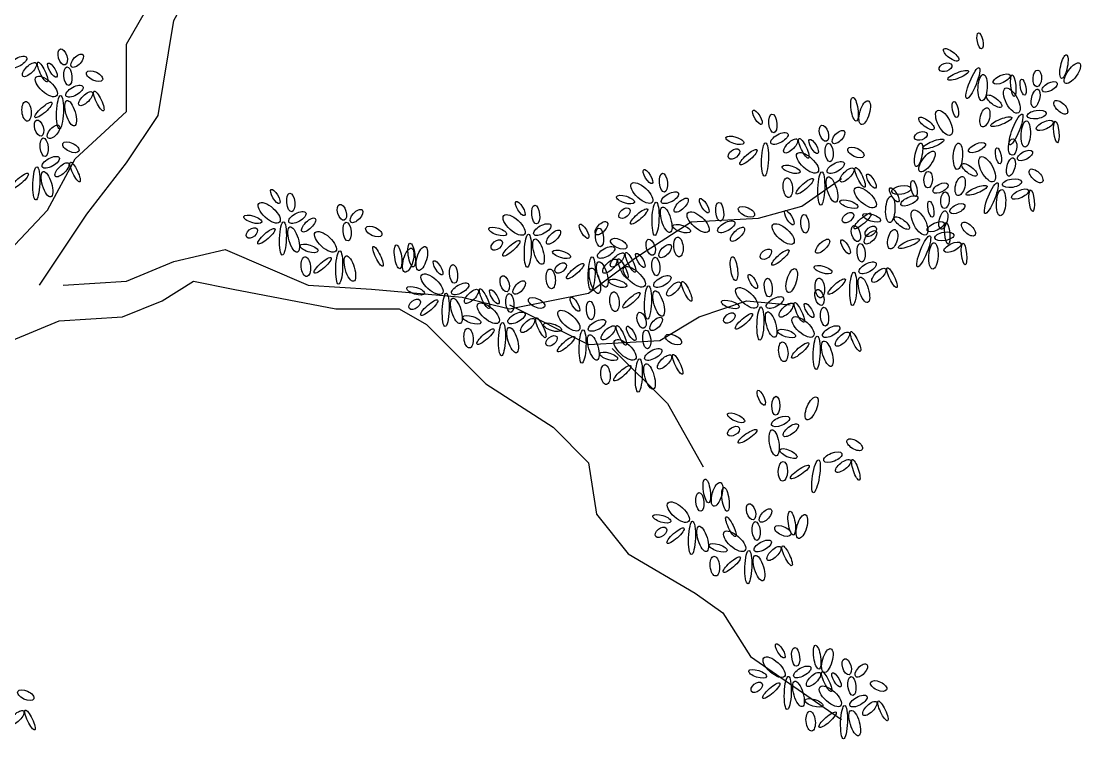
# Model space of a CAD drawing. Header units: millimetres. Extents: x -38686 to 870903, y -23218 to 232707.
# Drawn here: x 45839 to 48467, y 9635 to 11412 of the extents above; entities that cross this region are included whole.
import ezdxf

# ---------------------------------------------------------------- set-up
doc = ezdxf.new("R2010")
doc.units = ezdxf.units.MM
doc.header["$LTSCALE"] = 10
doc.layers.add('40 - Detail Outline', color=142, linetype='Continuous')

msp = doc.modelspace()

# ---------------------------------------------------------------- linework, layer by layer
at = {"layer": '40 - Detail Outline', "color": 250}
for points in [[(45884.46, 10758.311), (46001.892, 10934.371), (46099.751, 11061.525), (46178.039, 11178.897), (46217.183, 11413.643), (46275.899, 11521.235), (46363.973, 11619.046), (46481.405, 11755.981), (46559.693, 11824.448), (46755.412, 11844.011), (46863.058, 11902.697), (46960.918, 12029.851), (46990.276, 12088.538), (47117.494, 12157.005), (47264.283, 12196.129), (47381.715, 12137.443), (47460.003, 12127.662), (47508.933, 12166.786), (47616.579, 12274.378), (47675.295, 12284.159)], [(45238.585, 10376.849), (45375.589, 10425.755), (45571.308, 10572.471), (45727.884, 10758.311), (45904.032, 10944.152), (45972.534, 11071.306), (46099.751, 11188.679), (46099.751, 11354.957), (46178.039, 11491.892), (46285.685, 11619.046), (46373.759, 11765.762), (46461.833, 11834.23), (46579.265, 11873.354)], [(45943.176, 10758.311), (46099.751, 10768.092), (46217.183, 10816.998), (46344.401, 10846.341), (46549.907, 10758.311), (46706.482, 10748.53), (46931.56, 10728.968), (47048.992, 10699.625), (47244.711, 10738.749), (47362.143, 10826.779), (47499.147, 10914.808), (47665.509, 10924.589), (47773.155, 10953.933), (47871.014, 11022.4)], [(45385.375, 10259.476), (45571.308, 10425.755), (45742.084, 10578.477), (45815.958, 10621.376), (45933.39, 10670.281), (46089.966, 10680.063), (46187.825, 10719.187), (46266.113, 10768.092), (46363.973, 10748.53), (46618.409, 10699.625), (46774.984, 10699.625), (46843.486, 10660.5), (46990.276, 10513.784), (47156.638, 10406.192), (47244.711, 10318.163), (47264.283, 10191.009), (47342.571, 10093.198), (47508.933, 9995.387), (47577.435, 9946.482), (47645.937, 9838.89), (47871.014, 9682.393)], [(47048.992, 10709.406), (47244.711, 10611.595), (47420.859, 10621.376), (47518.719, 10680.063), (47636.151, 10719.187), (47743.797, 10709.406)], [(47303.427, 10601.814), (47440.431, 10464.879), (47528.505, 10308.382)]]:
    msp.add_lwpolyline(points, dxfattribs=at)
for centre, major_axis, ratio in [((48214.531, 11363.491), (-3.942, 19.932), 0.33333377), ((45831.402, 11310.772), (-20.915, -11.613), 0.43424884), ((45941.785, 11323.547), (-5.81, 19.743), 0.51100826), ((45977.804, 11314.256), (-13.943, -15.097), 0.48303608), ((48142.786, 11328.829), (-18.414, 14.031), 0.36538082), ((48422.575, 11299.641), (-6.003, -29.099), 0.28283972), ((45859.288, 11292.19), (16.267, 16.259), 0.40395977), ((45891.822, 11286.384), (-11.619, 24.388), 0.23152073), ((45916.222, 11291.029), (-10.457, 17.42), 0.33333377), ((45954.566, 11275.931), (-2.324, 23.227), 0.42226374), ((48129.197, 11297.926), (-15.565, -5.507), 0.60527555), ((48443.464, 11283.194), (-17.87, -24.829), 0.38859659), ((45901.117, 11250.382), (-25.562, 23.227), 0.43068734), ((46020.795, 11275.931), (-19.753, 9.291), 0.49064662), ((48160.337, 11278.081), (25.971, 10.403), 0.24919164), ((48196.896, 11258.867), (15.399, 38.279), 0.20500745), ((48220.996, 11247.615), (1.87, 32.652), 0.34975758), ((48268.171, 11268.902), (20.811, 9.791), 0.40395977), ((48296.818, 11252.423), (-2.676, 26.882), 0.23152073), ((48356.412, 11270.475), (1.218, 20.544), 0.51100826), ((45970.833, 11238.769), (-20.915, -11.613), 0.43424884), ((48293.375, 11215.401), (-16.189, 30.51), 0.43068734), ((48321.35, 11248.533), (-3.942, 19.932), 0.33333377), ((48387.159, 11249.538), (-18.231, -9.485), 0.48303608), ((45935.051, 11186.613), (1.529, 41.232), 0.20500745), ((45998.719, 11220.187), (16.267, 16.259), 0.40395977), ((46031.253, 11214.38), (-11.619, 24.388), 0.23152073), ((47903.518, 11194.109), (4.204, -29.413), 0.28283972), ((48249.605, 11213.871), (-18.414, 14.031), 0.36538082), ((48352.317, 11221.345), (5.677, 22.642), 0.42226374), ((45852.316, 11188.831), (-2.324, 24.388), 0.46691768), ((45894.146, 11192.315), (20.915, 18.581), 0.24919164), ((45961.537, 11184.185), (-9.295, 31.356), 0.34975758), ((47928.742, 11185.706), (-8.408, -29.413), 0.38859659), ((48125.373, 11160.319), (-16.189, 30.51), 0.43068734), ((48153.348, 11193.451), (-3.942, 19.932), 0.33333377), ((48226.617, 11174.007), (6.07, 23.735), 0.46691768), ((48414.635, 11198.922), (-15.441, 15.43), 0.49064662), ((45883.052, 11147.437), (-5.81, 19.743), 0.51100826), ((47662.941, 11174.004), (-10.457, 17.42), 0.33333377), ((47701.285, 11158.906), (-2.324, 23.227), 0.42226374), ((48081.603, 11158.789), (-18.414, 14.031), 0.36538082), ((48267.155, 11163.123), (25.971, 10.403), 0.24919164), ((48303.714, 11143.909), (15.399, 38.279), 0.20500745), ((48355.041, 11180.87), (-23.611, -3.846), 0.43424884), ((48374.989, 11153.944), (20.811, 9.791), 0.40395977), ((45919.071, 11138.146), (-13.943, -15.097), 0.48303608), ((47827.935, 11134.518), (-5.81, 19.743), 0.51100826), ((47863.954, 11125.227), (-13.943, -15.097), 0.48303608), ((48327.815, 11132.657), (1.87, 32.652), 0.34975758), ((48403.636, 11137.465), (-2.676, 26.882), 0.23152073), ((45895.833, 11099.822), (-2.324, 23.227), 0.42226374), ((47607.169, 11117.098), (-22.077, 6.968), 0.36538082), ((47717.552, 11121.743), (-20.915, -11.613), 0.43424884), ((47745.438, 11103.162), (16.267, 16.259), 0.40395977), ((47777.972, 11097.355), (-11.619, 24.388), 0.23152073), ((47802.372, 11102.001), (-10.457, 17.42), 0.33333377), ((48068.014, 11127.886), (-15.565, -5.507), 0.60527555), ((48099.154, 11108.042), (25.971, 10.403), 0.24919164), ((48295.228, 11100.436), (1.218, 20.544), 0.51100826), ((45962.063, 11099.822), (-19.753, 9.291), 0.49064662), ((47604.845, 11083.419), (-12.781, -10.452), 0.60527555), ((47640.865, 11075.29), (20.915, 18.581), 0.24919164), ((47681.77, 11069.588), (1.529, 41.232), 0.20500745), ((47787.267, 11061.354), (-25.562, 23.227), 0.43068734), ((47840.716, 11086.903), (-2.324, 23.227), 0.42226374), ((47906.945, 11086.903), (-19.753, 9.291), 0.49064662), ((48062.403, 11080.923), (-6.003, -29.099), 0.28283972), ((48083.292, 11064.475), (-17.87, -24.829), 0.38859659), ((48159.813, 11077.576), (1.87, 32.652), 0.34975758), ((48206.987, 11098.862), (20.811, 9.791), 0.40395977), ((48260.166, 11078.494), (-3.942, 19.932), 0.33333377), ((48325.975, 11079.499), (-18.231, -9.485), 0.48303608), ((45912.1, 11062.659), (-20.915, -11.613), 0.43424884), ((45939.986, 11044.077), (16.267, 16.259), 0.40395977), ((45972.52, 11038.271), (-11.619, 24.388), 0.23152073), ((47856.983, 11049.74), (-20.915, -11.613), 0.43424884), ((48232.191, 11045.361), (-16.189, 30.51), 0.43068734), ((48291.134, 11051.306), (5.677, 22.642), 0.42226374), ((45835.413, 11016.205), (20.915, 18.581), 0.24919164), ((45876.318, 11010.504), (1.529, 41.232), 0.20500745), ((45902.805, 11008.076), (-9.295, 31.356), 0.34975758), ((47391.737, 11027.175), (-10.457, 17.42), 0.33333377), ((47746.6, 11045.095), (-22.077, 6.968), 0.36538082), ((47821.201, 10997.585), (1.529, 41.232), 0.20500745), ((47884.869, 11031.159), (16.267, 16.259), 0.40395977), ((47917.403, 11025.352), (-11.619, 24.388), 0.23152073), ((48086.025, 11019.667), (1.218, 20.544), 0.51100826), ((48188.421, 11043.831), (-18.414, 14.031), 0.36538082), ((48353.452, 11028.882), (-15.441, 15.43), 0.49064662), ((47376.632, 10986.528), (-25.562, 23.227), 0.43068734), ((47430.081, 11012.078), (-2.324, 23.227), 0.42226374), ((47738.466, 10999.803), (-2.324, 24.388), 0.46691768), ((47780.296, 11003.287), (20.915, 18.581), 0.24919164), ((47847.687, 10995.157), (-9.295, 31.356), 0.34975758), ((47945.446, 11015.881), (-10.457, 17.42), 0.33333377), ((48050.963, 10997.725), (-3.942, 19.932), 0.33333377), ((48116.771, 10998.73), (-18.231, -9.485), 0.48303608), ((48165.433, 11003.968), (6.07, 23.735), 0.46691768), ((48242.531, 10973.87), (15.399, 38.279), 0.20500745), ((48293.858, 11010.83), (-23.611, -3.846), 0.43424884), ((46468.532, 10978.2), (-10.457, 17.42), 0.33333377), ((46506.875, 10963.102), (-2.324, 23.227), 0.42226374), ((47446.348, 10974.915), (-20.915, -11.613), 0.43424884), ((47930.341, 10975.234), (-25.562, 23.227), 0.43068734), ((48001.946, 10981.997), (-10.457, 17.42), 0.33333377), ((48019.528, 10994.007), (-23.611, -3.846), 0.43424884), ((48127.717, 10968.656), (1.218, 20.544), 0.51100826), ((48205.972, 10993.084), (25.971, 10.403), 0.24919164), ((48266.631, 10962.618), (1.87, 32.652), 0.34975758), ((48313.806, 10983.905), (20.811, 9.791), 0.40395977), ((48342.452, 10967.426), (-2.676, 26.882), 0.23152073), ((46453.427, 10937.553), (-25.562, 23.227), 0.43068734), ((46633.525, 10938.714), (-5.81, 19.743), 0.51100826), ((47075.333, 10948.114), (-10.457, 17.42), 0.33333377), ((47335.965, 10970.269), (-22.077, 6.968), 0.36538082), ((47410.566, 10922.76), (1.529, 41.232), 0.20500745), ((47474.234, 10956.333), (16.267, 16.259), 0.40395977), ((47531.168, 10955.172), (-10.457, 17.42), 0.33333377), ((47569.512, 10940.075), (-2.324, 23.227), 0.42226374), ((47889.673, 10958.975), (-22.077, 6.968), 0.36538082), ((47992.301, 10945.795), (1.87, 32.652), 0.34975758), ((48039.476, 10967.082), (20.811, 9.791), 0.40395977), ((48092.655, 10946.713), (-3.942, 19.932), 0.33333377), ((48158.464, 10947.718), (-18.231, -9.485), 0.48303608), ((46412.759, 10921.294), (-22.077, 6.968), 0.36538082), ((46523.142, 10925.939), (-20.915, -11.613), 0.43424884), ((46669.545, 10929.423), (-13.943, -15.097), 0.48303608), ((47060.228, 10907.467), (-25.562, 23.227), 0.43068734), ((47113.676, 10933.016), (-2.324, 23.227), 0.42226374), ((47333.641, 10936.591), (-12.781, -10.452), 0.60527555), ((47369.661, 10928.461), (20.915, 18.581), 0.24919164), ((47437.052, 10920.332), (-9.295, 31.356), 0.34975758), ((47516.063, 10914.525), (-25.562, 23.227), 0.43068734), ((47635.741, 10940.075), (-19.753, 9.291), 0.49064662), ((47742.043, 10925.525), (-10.457, 17.42), 0.33333377), ((47780.386, 10910.427), (-2.324, 23.227), 0.42226374), ((47887.349, 10925.296), (-12.781, -10.452), 0.60527555), ((47923.369, 10917.167), (20.915, 18.581), 0.24919164), ((47946.174, 10925.092), (-22.077, 6.968), 0.36538082), ((48064.68, 10913.581), (-16.189, 30.51), 0.43068734), ((48123.622, 10919.525), (5.677, 22.642), 0.42226374), ((46487.36, 10873.784), (1.529, 41.232), 0.20500745), ((46551.028, 10907.358), (16.267, 16.259), 0.40395977), ((46646.306, 10891.099), (-2.324, 23.227), 0.42226374), ((46712.536, 10891.099), (-19.753, 9.291), 0.49064662), ((47129.943, 10895.853), (-20.915, -11.613), 0.43424884), ((47233.535, 10891.641), (-10.457, 17.42), 0.33333377), ((47276.346, 10899.337), (-13.943, -15.097), 0.48303608), ((47475.396, 10898.266), (-22.077, 6.968), 0.36538082), ((47585.779, 10902.912), (-20.915, -11.613), 0.43424884), ((47726.938, 10884.878), (-25.562, 23.227), 0.43068734), ((47907.036, 10886.039), (-5.81, 19.743), 0.51100826), ((47943.85, 10891.413), (-12.781, -10.452), 0.60527555), ((48020.91, 10912.051), (-18.414, 14.031), 0.36538082), ((48104.602, 10903.136), (20.811, 9.791), 0.40395977), ((48133.249, 10886.657), (-2.676, 26.882), 0.23152073), ((48185.94, 10897.102), (-15.441, 15.43), 0.49064662), ((46410.435, 10887.615), (-12.781, -10.452), 0.60527555), ((46446.455, 10879.486), (20.915, 18.581), 0.24919164), ((46513.847, 10871.356), (-9.295, 31.356), 0.34975758), ((46592.858, 10865.55), (-25.562, 23.227), 0.43068734), ((47019.56, 10891.208), (-22.077, 6.968), 0.36538082), ((47094.161, 10843.698), (1.529, 41.232), 0.20500745), ((47157.829, 10877.272), (16.267, 16.259), 0.40395977), ((47271.879, 10876.544), (-2.324, 23.227), 0.42226374), ((47613.665, 10884.33), (16.267, 16.259), 0.40395977), ((47943.055, 10876.748), (-13.943, -15.097), 0.48303608), ((47997.922, 10872.187), (6.07, 23.735), 0.46691768), ((48075.019, 10842.089), (15.399, 38.279), 0.20500745), ((48126.346, 10879.05), (-23.611, -3.846), 0.43424884), ((46552.19, 10849.291), (-22.077, 6.968), 0.36538082), ((46722.993, 10829.548), (-11.619, 24.388), 0.23152073), ((46772.653, 10828.548), (4.204, -29.413), 0.28283972), ((46806.285, 10832.75), (4.204, -29.413), 0.28283972), ((46831.508, 10824.346), (-8.408, -29.413), 0.38859659), ((47017.237, 10857.529), (-12.781, -10.452), 0.60527555), ((47053.256, 10849.4), (20.915, 18.581), 0.24919164), ((47120.648, 10841.27), (-9.295, 31.356), 0.34975758), ((47288.146, 10839.381), (-20.915, -11.613), 0.43424884), ((47319.337, 10861.013), (-19.753, 9.291), 0.49064662), ((47398.528, 10852.156), (-5.81, 19.743), 0.51100826), ((47434.548, 10842.865), (-13.943, -15.097), 0.48303608), ((47467.262, 10852.974), (-2.324, 24.388), 0.46691768), ((47824.539, 10854.683), (16.267, 16.259), 0.40395977), ((47881.473, 10853.522), (-10.457, 17.42), 0.33333377), ((47919.817, 10838.424), (-2.324, 23.227), 0.42226374), ((48038.46, 10861.303), (25.971, 10.403), 0.24919164), ((48099.119, 10830.837), (1.87, 32.652), 0.34975758), ((48146.294, 10852.124), (20.811, 9.791), 0.40395977), ((48174.941, 10835.645), (-2.676, 26.882), 0.23152073), ((46544.057, 10803.999), (-2.324, 24.388), 0.46691768), ((46585.886, 10807.483), (20.915, 18.581), 0.24919164), ((46626.791, 10801.781), (1.529, 41.232), 0.20500745), ((46653.278, 10799.353), (-9.295, 31.356), 0.34975758), ((46797.877, 10820.144), (-8.408, -29.413), 0.38859659), ((47177.763, 10834.735), (-22.077, 6.968), 0.36538082), ((47252.364, 10787.226), (1.529, 41.232), 0.20500745), ((47316.032, 10820.799), (16.267, 16.259), 0.40395977), ((47348.566, 10814.993), (-11.619, 24.388), 0.23152073), ((47372.966, 10819.638), (-10.457, 17.42), 0.33333377), ((47411.31, 10804.541), (-2.324, 23.227), 0.42226374), ((47605.037, 10799.135), (4.204, -29.413), 0.28283972), ((47683.946, 10834.94), (-12.781, -10.452), 0.60527555), ((47719.966, 10826.811), (20.915, 18.581), 0.24919164), ((46871.93, 10801.285), (-10.457, 17.42), 0.33333377), ((46910.273, 10786.188), (-2.324, 23.227), 0.42226374), ((47175.439, 10801.057), (-12.781, -10.452), 0.60527555), ((47211.459, 10792.927), (20.915, 18.581), 0.24919164), ((47260.079, 10769.267), (-9.295, 31.356), 0.34975758), ((47278.85, 10784.798), (-9.295, 31.356), 0.34975758), ((47297.26, 10805.269), (16.267, 16.259), 0.40395977), ((47329.794, 10799.462), (-11.619, 24.388), 0.23152073), ((47357.861, 10778.991), (-25.562, 23.227), 0.43068734), ((47747.972, 10769.722), (-8.408, -29.413), 0.38859659), ((47825.701, 10796.616), (-22.077, 6.968), 0.36538082), ((47936.084, 10801.261), (-20.915, -11.613), 0.43424884), ((47963.97, 10782.68), (16.267, 16.259), 0.40395977), ((47996.504, 10776.873), (-11.619, 24.388), 0.23152073), ((46856.825, 10760.638), (-25.562, 23.227), 0.43068734), ((47036.923, 10761.8), (-5.81, 19.743), 0.51100826), ((47150.858, 10773.913), (-2.324, 24.388), 0.46691768), ((47317.194, 10762.732), (-22.077, 6.968), 0.36538082), ((47427.576, 10767.378), (-20.915, -11.613), 0.43424884), ((47651.641, 10767.402), (-10.457, 17.42), 0.33333377), ((47689.985, 10752.304), (-2.324, 23.227), 0.42226374), ((47817.568, 10751.323), (-2.324, 24.388), 0.46691768), ((47859.397, 10754.808), (20.915, 18.581), 0.24919164), ((47900.302, 10749.106), (1.529, 41.232), 0.20500745), ((47926.789, 10746.678), (-9.295, 31.356), 0.34975758), ((46816.157, 10744.379), (-22.077, 6.968), 0.36538082), ((46926.54, 10749.025), (-20.915, -11.613), 0.43424884), ((46954.426, 10730.443), (16.267, 16.259), 0.40395977), ((46986.96, 10724.637), (-11.619, 24.388), 0.23152073), ((47011.361, 10729.282), (-10.457, 17.42), 0.33333377), ((47072.943, 10752.509), (-13.943, -15.097), 0.48303608), ((47391.795, 10715.222), (1.529, 41.232), 0.20500745), ((47455.463, 10748.796), (16.267, 16.259), 0.40395977), ((47487.997, 10742.989), (-11.619, 24.388), 0.23152073), ((47636.536, 10726.755), (-25.562, 23.227), 0.43068734), ((47816.634, 10727.916), (-5.81, 19.743), 0.51100826), ((46813.834, 10710.701), (-12.781, -10.452), 0.60527555), ((46849.853, 10702.571), (20.915, 18.581), 0.24919164), ((46890.758, 10696.87), (1.529, 41.232), 0.20500745), ((46917.245, 10694.442), (-9.295, 31.356), 0.34975758), ((47049.704, 10714.185), (-2.324, 23.227), 0.42226374), ((47115.934, 10714.185), (-19.753, 9.291), 0.49064662), ((47210.935, 10710.929), (-10.457, 17.42), 0.33333377), ((47309.06, 10717.44), (-2.324, 24.388), 0.46691768), ((47350.889, 10720.924), (20.915, 18.581), 0.24919164), ((47418.281, 10712.795), (-9.295, 31.356), 0.34975758), ((47595.869, 10710.496), (-22.077, 6.968), 0.36538082), ((47706.252, 10715.141), (-20.915, -11.613), 0.43424884), ((46996.256, 10688.635), (-25.562, 23.227), 0.43068734), ((47195.83, 10670.282), (-25.562, 23.227), 0.43068734), ((47249.278, 10695.832), (-2.324, 23.227), 0.42226374), ((47670.47, 10662.986), (1.529, 41.232), 0.20500745), ((47734.138, 10696.56), (16.267, 16.259), 0.40395977), ((47766.672, 10690.753), (-11.619, 24.388), 0.23152073), ((47791.072, 10695.399), (-10.457, 17.42), 0.33333377), ((47829.416, 10680.301), (-2.324, 23.227), 0.42226374), ((46955.588, 10672.376), (-22.077, 6.968), 0.36538082), ((47065.971, 10677.022), (-20.915, -11.613), 0.43424884), ((47093.857, 10658.44), (16.267, 16.259), 0.40395977), ((47126.391, 10652.633), (-11.619, 24.388), 0.23152073), ((47265.545, 10658.669), (-20.915, -11.613), 0.43424884), ((47375.928, 10671.444), (-5.81, 19.743), 0.51100826), ((47411.948, 10662.153), (-13.943, -15.097), 0.48303608), ((47593.545, 10676.817), (-12.781, -10.452), 0.60527555), ((47629.565, 10668.688), (20.915, 18.581), 0.24919164), ((47696.956, 10660.558), (-9.295, 31.356), 0.34975758), ((47775.967, 10654.752), (-25.562, 23.227), 0.43068734), ((46947.455, 10627.084), (-2.324, 24.388), 0.46691768), ((46989.284, 10630.568), (20.915, 18.581), 0.24919164), ((47030.189, 10624.866), (1.529, 41.232), 0.20500745), ((47056.676, 10622.439), (-9.295, 31.356), 0.34975758), ((47155.162, 10654.023), (-22.077, 6.968), 0.36538082), ((47229.763, 10606.514), (1.529, 41.232), 0.20500745), ((47293.431, 10640.087), (16.267, 16.259), 0.40395977), ((47325.965, 10634.281), (-11.619, 24.388), 0.23152073), ((47350.366, 10638.926), (-10.457, 17.42), 0.33333377), ((47388.709, 10623.829), (-2.324, 23.227), 0.42226374), ((47735.3, 10638.493), (-22.077, 6.968), 0.36538082), ((47845.683, 10643.138), (-20.915, -11.613), 0.43424884), ((47873.569, 10624.557), (16.267, 16.259), 0.40395977), ((47906.103, 10618.75), (-11.619, 24.388), 0.23152073), ((47152.839, 10620.345), (-12.781, -10.452), 0.60527555), ((47188.858, 10612.215), (20.915, 18.581), 0.24919164), ((47256.25, 10604.086), (-9.295, 31.356), 0.34975758), ((47335.261, 10598.279), (-25.562, 23.227), 0.43068734), ((47454.939, 10623.829), (-19.753, 9.291), 0.49064662), ((47727.166, 10593.201), (-2.324, 24.388), 0.46691768), ((47768.996, 10596.685), (20.915, 18.581), 0.24919164), ((47809.901, 10590.983), (1.529, 41.232), 0.20500745), ((47836.387, 10588.555), (-9.295, 31.356), 0.34975758), ((47294.593, 10582.02), (-22.077, 6.968), 0.36538082), ((47404.976, 10586.666), (-20.915, -11.613), 0.43424884), ((47369.194, 10534.51), (1.529, 41.232), 0.20500745), ((47395.681, 10532.083), (-9.295, 31.356), 0.34975758), ((47432.862, 10568.084), (16.267, 16.259), 0.40395977), ((47465.396, 10562.277), (-11.619, 24.388), 0.23152073), ((47286.46, 10536.728), (-2.324, 24.388), 0.46691768), ((47328.289, 10540.212), (20.915, 18.581), 0.24919164), ((47672.483, 10479.281), (-8.252, 18.567), 0.33333377), ((47708.696, 10459.615), (0.529, 23.337), 0.42226374), ((47797.288, 10453.089), (-11.936, -28.166), 0.38859659), ((47610.18, 10429.61), (-21.061, 9.611), 0.36538082), ((47720.304, 10420.744), (-22.176, -8.973), 0.43424884), ((47603.761, 10396.467), (-13.962, -8.813), 0.60527555), ((47745.712, 10398.896), (18.13, 14.151), 0.40395977), ((47638.519, 10384.001), (23.027, 15.889), 0.24919164), ((47704.413, 10367.704), (-5.397, 32.257), 0.34975758), ((47904.026, 10363.04), (-18.471, 11.633), 0.49064662), ((47739.776, 10341.122), (-21.061, 9.611), 0.36538082), ((47849.9, 10332.255), (-22.176, -8.973), 0.43424884), ((47875.309, 10310.408), (18.13, 14.151), 0.40395977), ((47906.891, 10300.673), (-8.555, 25.624), 0.23152073), ((47726.173, 10297.162), (0.671, 24.489), 0.46691768), ((47768.115, 10295.512), (23.027, 15.889), 0.24919164), ((47808.018, 10284.859), (6.552, 40.736), 0.20500745), ((47537.774, 10248.692), (4.204, -29.413), 0.28283972), ((47562.998, 10240.288), (-8.408, -29.413), 0.38859659), ((47584.017, 10227.683), (4.204, -29.413), 0.28283972), ((47467.034, 10195.913), (-25.562, 23.227), 0.43068734), ((47520.482, 10221.463), (-2.324, 23.227), 0.42226374), ((47647.132, 10197.075), (-5.81, 19.743), 0.51100826), ((47683.152, 10187.784), (-13.943, -15.097), 0.48303608), ((47747.972, 10168.857), (4.204, -29.413), 0.28283972), ((47426.366, 10179.654), (-22.077, 6.968), 0.36538082), ((47500.967, 10132.145), (1.529, 41.232), 0.20500745), ((47597.169, 10159.912), (-11.619, 24.388), 0.23152073), ((47659.913, 10149.46), (-2.324, 23.227), 0.42226374), ((47773.196, 10160.453), (-8.408, -29.413), 0.38859659), ((47424.043, 10145.976), (-12.781, -10.452), 0.60527555), ((47460.062, 10137.846), (20.915, 18.581), 0.24919164), ((47527.454, 10129.717), (-9.295, 31.356), 0.34975758), ((47606.465, 10123.91), (-25.562, 23.227), 0.43068734), ((47726.143, 10149.46), (-19.753, 9.291), 0.49064662), ((47565.797, 10107.651), (-22.077, 6.968), 0.36538082), ((47676.18, 10112.297), (-20.915, -11.613), 0.43424884), ((47640.398, 10060.141), (1.529, 41.232), 0.20500745), ((47666.885, 10057.714), (-9.295, 31.356), 0.34975758), ((47704.066, 10093.715), (16.267, 16.259), 0.40395977), ((47736.6, 10087.908), (-11.619, 24.388), 0.23152073), ((47557.664, 10062.359), (-2.324, 24.388), 0.46691768), ((47599.493, 10065.843), (20.915, 18.581), 0.24919164), ((47719.442, 9852.547), (-10.457, 17.42), 0.33333377), ((47757.786, 9837.45), (-2.324, 23.227), 0.42226374), ((47811.031, 9836.91), (4.204, -29.413), 0.28283972), ((47836.255, 9828.507), (-8.408, -29.413), 0.38859659), ((47704.337, 9811.9), (-25.562, 23.227), 0.43068734), ((47884.436, 9813.062), (-5.81, 19.743), 0.51100826), ((47663.67, 9795.641), (-22.077, 6.968), 0.36538082), ((47774.053, 9800.287), (-20.915, -11.613), 0.43424884), ((47801.939, 9781.705), (16.267, 16.259), 0.40395977), ((47834.473, 9775.899), (-11.619, 24.388), 0.23152073), ((47920.455, 9803.771), (-13.943, -15.097), 0.48303608), ((47661.346, 9761.962), (-12.781, -10.452), 0.60527555), ((47697.366, 9753.833), (20.915, 18.581), 0.24919164), ((47738.271, 9748.131), (1.529, 41.232), 0.20500745), ((47764.757, 9745.704), (-9.295, 31.356), 0.34975758), ((47858.873, 9780.544), (-10.457, 17.42), 0.33333377), ((47897.217, 9765.446), (-2.324, 23.227), 0.42226374), ((47963.446, 9765.446), (-19.753, 9.291), 0.49064662), ((45850.315, 9742.857), (-19.753, 9.291), 0.49064662), ((47843.768, 9739.897), (-25.562, 23.227), 0.43068734), ((47803.101, 9723.638), (-22.077, 6.968), 0.36538082), ((47913.484, 9728.284), (-20.915, -11.613), 0.43424884), ((47941.37, 9709.702), (16.267, 16.259), 0.40395977), ((47973.904, 9703.895), (-11.619, 24.388), 0.23152073), ((45828.239, 9687.113), (16.267, 16.259), 0.40395977), ((45860.773, 9681.306), (-11.619, 24.388), 0.23152073), ((47794.967, 9678.346), (-2.324, 24.388), 0.46691768), ((47836.797, 9681.83), (20.915, 18.581), 0.24919164), ((47877.702, 9676.128), (1.529, 41.232), 0.20500745), ((47904.188, 9673.7), (-9.295, 31.356), 0.34975758)]:
    msp.add_ellipse(centre, major_axis=major_axis, ratio=ratio, dxfattribs=at)

doc.saveas('drawing.dxf')
